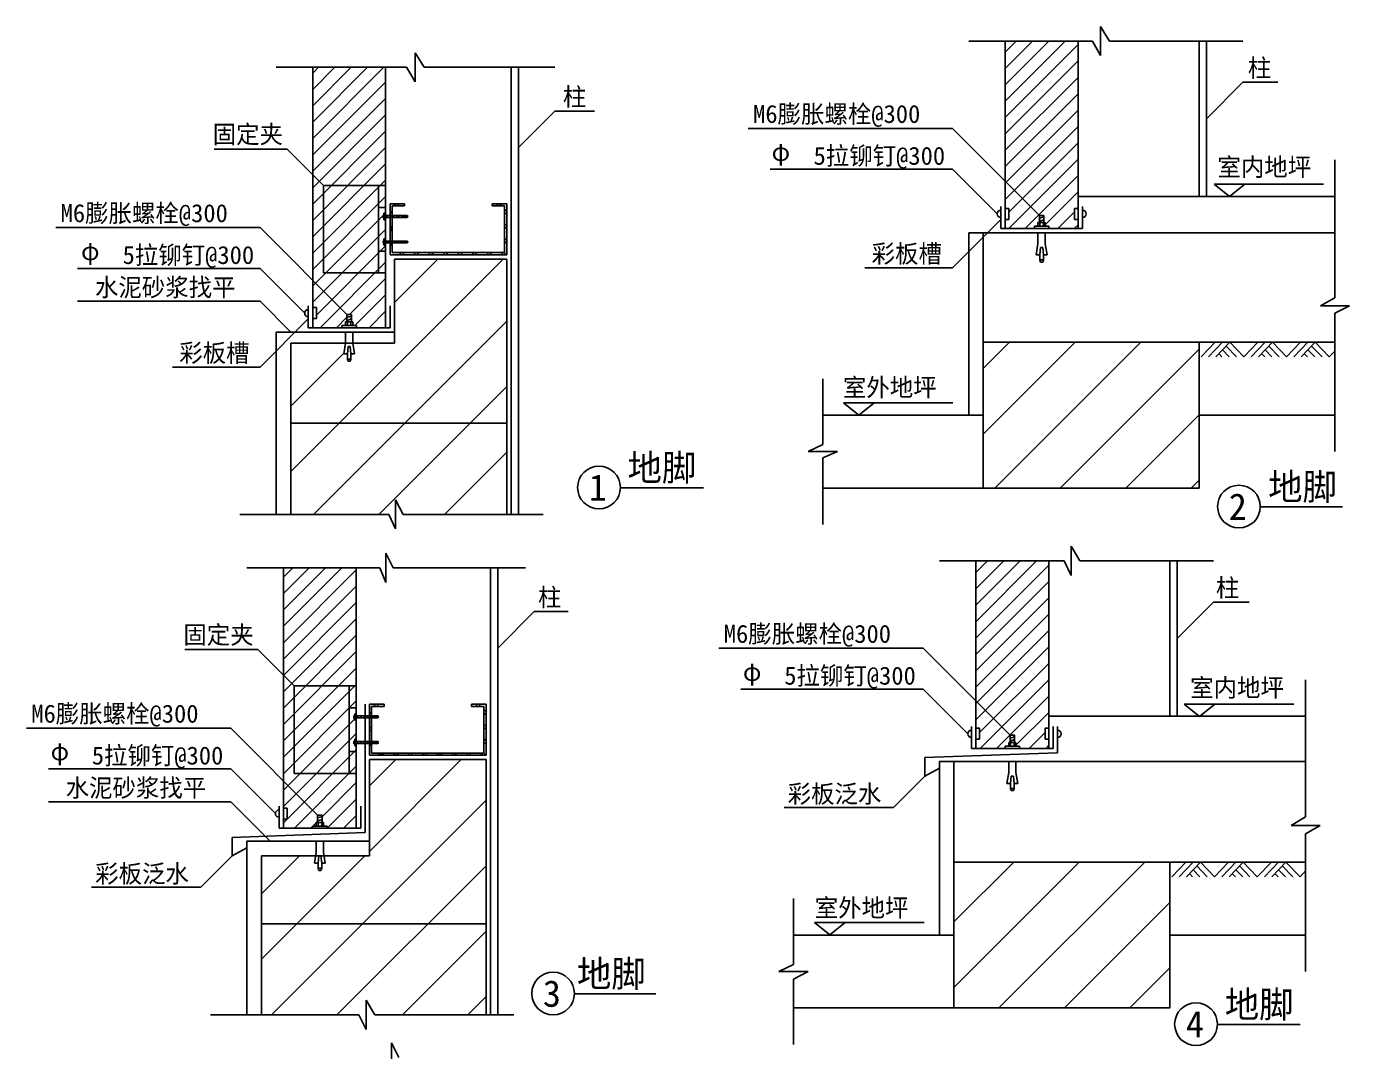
# Model space of a CAD drawing. Header units: metres. Extents: x 716 to 19882, y 23 to 29302.
# Drawn here: x 716 to 18855, y 15246 to 29302 of the extents above; entities that cross this region are included whole.
import ezdxf

# ---------------------------------------------------------------- set-up
doc = ezdxf.new("R2010")
doc.units = ezdxf.units.M
for name, color, linetype in [('1', 2, 'Continuous'), ('2', 3, 'Continuous'), ('4', 5, 'Continuous'), ('5', 6, 'Continuous')]:
    doc.layers.add(name, color=color, linetype=linetype)
pattern_1 = [(45, (0, 0), (-449.013, 449.013), [])]
pattern_2 = [(45, (0, 0), (-112.2532, 112.2532), [])]

msp = doc.modelspace()

# ---------------------------------------------------------------- hatches: boundary and pattern name
at = {"layer": '2'}
h = msp.add_hatch(dxfattribs=at)
h.set_pattern_fill('AR-SAND', scale=100)
h.paths.add_polyline_path([(18654.55, 26971.48), (15133.53, 26971.48), (15133.53, 26531.48), (15193.53, 26531.48), (15193.53, 26781.48, -1), (15193.53, 26681.48), (15193.53, 26531.48), (15193.53, 26471.48), (18654.55, 26471.48)])
h.paths.add_polyline_path([(13833.53, 26412.84), (13633.53, 26212.84), (13633.53, 23971.48), (13833.53, 23971.48)])
h.paths.add_polyline_path([(13833.53, 26412.84), (13833.53, 26471.48), (13633.53, 26471.48), (13633.53, 26212.84)])
h = msp.add_hatch(dxfattribs=at)
h.set_pattern_fill('AR-SAND', scale=100)
h.paths.add_polyline_path([(4340.34, 25052.62), (4140.34, 24852.62), (4140.34, 22611.26), (4340.34, 22611.26)])
h.paths.add_polyline_path([(4340.34, 25052.62), (4340.34, 25111.26), (4140.34, 25111.26), (4140.34, 24852.62)])
h.paths.add_polyline_path([(5090.34, 25111.26), (4398.98, 25111.26), (4340.34, 25052.62), (4340.34, 24961.26), (5090.34, 24961.26)])
h.paths.add_polyline_path([(5760.34, 25111.26), (5190.34, 25111.26), (5190.34, 24961.26), (5760.34, 24961.26)])
h = msp.add_hatch(dxfattribs=at)
h.set_pattern_fill('AR-SAND', scale=100)
h.paths.add_polyline_path([(18252.69, 19843.39), (14851.67, 19843.39), (14851.67, 19703.39), (14851.67, 19653.39, -1), (14851.67, 19553.39), (14851.67, 19343.39), (14851.67, 19223.39), (18252.69, 19223.39)])
h.paths.add_polyline_path([(13431.67, 19223.39), (13231.67, 19223.39), (13231.67, 16843.39), (13431.67, 16843.39)])
h = msp.add_hatch(dxfattribs=at)
h.set_pattern_fill('AR-SAND', scale=100)
h.paths.add_polyline_path([(4680.15, 17928.53), (4688.48, 17978.53), (4688.48, 18128.53), (3738.48, 18128.53), (3738.48, 17928.53)])
h.paths.add_polyline_path([(5418.48, 17928.53), (5418.48, 18128.53), (4788.48, 18128.53), (4788.48, 17978.53), (4796.82, 17928.53)])
h.paths.add_polyline_path([(3938.48, 17928.53), (3738.48, 17928.53), (3738.48, 15748.53), (3938.48, 15748.53)])
at = {"layer": '5'}
h = msp.add_hatch(dxfattribs=at)
h.set_pattern_fill('_U', scale=50)
h.set_pattern_definition(pattern_2)
h.paths.add_polyline_path([(15133.53, 29101.67), (14133.53, 29101.67), (14133.53, 27181.48), (14603.53, 26711.48), (14663.53, 26711.48), (14663.53, 26611.48), (14683.53, 26611.48), (14683.53, 26561.48), (14733.53, 26561.48), (14733.53, 26531.48), (15133.53, 26531.48), (15133.53, 26656.48), (15083.53, 26656.48), (15083.53, 26806.48), (15133.53, 26806.48)])
h.paths.add_polyline_path([(14603.53, 26711.48), (14133.53, 27181.48), (14133.53, 26806.48), (14183.53, 26806.48), (14183.53, 26656.48), (14133.53, 26656.48), (14133.53, 26531.48), (14533.53, 26531.48), (14533.53, 26561.48), (14583.53, 26561.48), (14583.53, 26611.48), (14603.53, 26611.48)])
h = msp.add_hatch(dxfattribs=at)
h.set_pattern_fill('_U', scale=50)
h.set_pattern_definition(pattern_2)
h.paths.add_polyline_path([(4690.34, 25296.26), (4640.34, 25296.26), (4640.34, 25171.26), (5040.34, 25171.26), (5040.34, 25201.26), (5090.34, 25201.26), (5090.34, 25251.26), (5110.34, 25251.26), (5110.34, 25351.26), (4640.34, 25821.26), (4640.34, 25446.26), (4690.34, 25446.26)])
h.paths.add_polyline_path([(5640.34, 25921.26), (4790.34, 25921.26), (4790.34, 27121.26), (4640.34, 27271.26), (4640.34, 25821.26), (5110.34, 25351.26), (5170.34, 25351.26), (5170.34, 25251.26), (5190.34, 25251.26), (5190.34, 25201.26), (5240.34, 25201.26), (5240.34, 25171.26), (5640.34, 25171.26)])
h.paths.add_polyline_path([(5540.34, 27121.26), (4790.34, 27121.26), (4790.34, 25921.26), (5540.34, 25921.26)])
h.paths.add_polyline_path([(5640.34, 26221.26), (5540.34, 26221.26), (5540.34, 25921.26), (5640.34, 25921.26)])
h.paths.add_polyline_path([(5640.34, 26651.26), (5617.84, 26651.26), (5617.84, 26678.26), (5604.34, 26678.26), (5604.34, 26714.26), (5617.84, 26714.26), (5617.84, 26741.26), (5640.34, 26741.26), (5640.34, 26821.26), (5540.34, 26821.26), (5540.34, 26221.26), (5640.34, 26221.26), (5640.34, 26301.26), (5617.84, 26301.26), (5617.84, 26328.26), (5604.34, 26328.26), (5604.34, 26364.26), (5617.84, 26364.26), (5617.84, 26391.26), (5640.34, 26391.26)])
h.paths.add_polyline_path([(5640.34, 27121.26), (5540.34, 27121.26), (5540.34, 26821.26), (5640.34, 26821.26)])
h.paths.add_polyline_path([(5640.34, 28741.44), (4640.34, 28741.44), (4640.34, 27271.26), (4790.34, 27121.26), (5640.34, 27121.26)])
h = msp.add_hatch(dxfattribs=at)
h.set_pattern_fill('_U', scale=200)
h.set_pattern_definition(pattern_1)
h.paths.add_polyline_path([(5760.34, 24961.26), (5190.34, 24961.26), (5215.34, 24811.26), (5165.34, 24811.26), (5165.34, 24741.26), (5155.34, 24711.26), (5125.34, 24711.26), (5115.34, 24741.26), (5115.34, 24811.26), (5065.34, 24811.26), (5090.34, 24961.26), (4340.34, 24961.26), (4340.34, 23861.26), (7300.34, 23861.26), (7300.34, 26111.26), (5760.34, 26111.26)])
h.paths.add_polyline_path([(5775.4, 22811.26), (5825.4, 22611.26), (7300.34, 22611.26), (7300.34, 23861.26), (4340.34, 23861.26), (4340.34, 22611.26), (5725.4, 22611.26), (5775.4, 22411.26)])
h = msp.add_hatch(dxfattribs=at)
h.set_pattern_fill('AR-CONC', scale=200)
h.paths.add_polyline_path([(5760.34, 24961.26), (5190.34, 24961.26), (5215.34, 24811.26), (5165.34, 24811.26), (5165.34, 24741.26), (5155.34, 24711.26), (5125.34, 24711.26), (5115.34, 24741.26), (5115.34, 24811.26), (5065.34, 24811.26), (5090.34, 24961.26), (4340.34, 24961.26), (4340.34, 23861.26), (7300.34, 23861.26), (7300.34, 26111.26), (5760.34, 26111.26)])
h = msp.add_hatch(dxfattribs=at)
h.set_pattern_fill('_U', scale=200)
h.set_pattern_definition(pattern_1)
h.paths.add_polyline_path([(13833.53, 24971.48), (13833.53, 22971.48), (16793.53, 22971.48), (16793.53, 24971.48)])
h = msp.add_hatch(dxfattribs=at)
h.set_pattern_fill('_U', scale=50)
h.set_pattern_definition(pattern_2)
h.paths.add_polyline_path([(14731.67, 21973.57), (13731.67, 21973.57), (13731.67, 20053.39), (14201.67, 19583.39), (14261.67, 19583.39), (14261.67, 19483.39), (14281.67, 19483.39), (14281.67, 19433.39), (14331.67, 19433.39), (14331.67, 19403.39), (14731.67, 19403.39), (14731.67, 19528.39), (14681.67, 19528.39), (14681.67, 19678.39), (14731.67, 19678.39)])
h.paths.add_polyline_path([(13731.67, 20053.39), (13731.67, 19678.39), (13781.67, 19678.39), (13781.67, 19528.39), (13731.67, 19528.39), (13731.67, 19403.39), (14131.67, 19403.39), (14131.67, 19433.39), (14181.67, 19433.39), (14181.67, 19483.39), (14201.67, 19483.39), (14201.67, 19583.39)])
h = msp.add_hatch(dxfattribs=at)
h.set_pattern_fill('_U', scale=50)
h.set_pattern_definition(pattern_2)
h.paths.add_polyline_path([(4238.48, 18958.53), (4238.48, 18583.53), (4288.48, 18583.53), (4288.48, 18433.53), (4238.48, 18433.53), (4238.48, 18308.53), (4638.48, 18308.53), (4638.48, 18338.53), (4688.48, 18338.53), (4688.48, 18388.53), (4708.48, 18388.53), (4708.48, 18488.53)])
h.paths.add_polyline_path([(5238.48, 19058.53), (4388.48, 19058.53), (4388.48, 20258.53), (4238.48, 20408.53), (4238.48, 18958.53), (4708.48, 18488.53), (4768.48, 18488.53), (4768.48, 18388.53), (4788.48, 18388.53), (4788.48, 18338.53), (4838.48, 18338.53), (4838.48, 18308.53), (5238.48, 18308.53)])
h.paths.add_polyline_path([(5138.48, 20258.53), (4388.48, 20258.53), (4388.48, 19058.53), (5138.48, 19058.53)])
h.paths.add_polyline_path([(5238.48, 19358.53), (5138.48, 19358.53), (5138.48, 19058.53), (5238.48, 19058.53)])
h.paths.add_polyline_path([(5238.48, 19788.53), (5215.98, 19788.53), (5215.98, 19815.53), (5202.48, 19815.53), (5202.48, 19851.53), (5215.98, 19851.53), (5215.98, 19878.53), (5238.48, 19878.53), (5238.48, 19958.53), (5138.48, 19958.53), (5138.48, 19358.53), (5238.48, 19358.53), (5238.48, 19438.53), (5215.98, 19438.53), (5215.98, 19465.53), (5202.48, 19465.53), (5202.48, 19501.53), (5215.98, 19501.53), (5215.98, 19528.53), (5238.48, 19528.53)])
h.paths.add_polyline_path([(5238.48, 20258.53), (5138.48, 20258.53), (5138.48, 19958.53), (5238.48, 19958.53)])
h.paths.add_polyline_path([(5238.48, 21878.72), (4238.48, 21878.72), (4238.48, 20408.53), (4388.48, 20258.53), (5238.48, 20258.53)])
h = msp.add_hatch(dxfattribs=at)
h.set_pattern_fill('_U', scale=200)
h.set_pattern_definition(pattern_1)
h.paths.add_polyline_path([(5418.48, 17928.53), (4796.82, 17928.53), (4813.48, 17828.53), (4763.48, 17828.53), (4763.48, 17758.53), (4753.48, 17728.53), (4723.48, 17728.53), (4713.48, 17758.53), (4713.48, 17828.53), (4663.48, 17828.53), (4680.15, 17928.53), (3938.48, 17928.53), (3938.48, 16998.53), (7018.48, 16998.53), (7018.48, 19248.53), (5418.48, 19248.53)])
h.paths.add_polyline_path([(3938.48, 16998.53), (3938.48, 15748.53), (5323.54, 15748.53), (5373.54, 15548.53), (5373.54, 15948.53), (5423.54, 15748.53), (7018.48, 15748.53), (7018.48, 16998.53)])
h = msp.add_hatch(dxfattribs=at)
h.set_pattern_fill('AR-CONC', scale=150)
h.paths.add_polyline_path([(5418.48, 17928.53), (4796.82, 17928.53), (4813.48, 17828.53), (4763.48, 17828.53), (4763.48, 17758.53), (4753.48, 17728.53), (4723.48, 17728.53), (4713.48, 17758.53), (4713.48, 17828.53), (4663.48, 17828.53), (4680.15, 17928.53), (3938.48, 17928.53), (3938.48, 16998.53), (7018.48, 16998.53), (7018.48, 19248.53), (5418.48, 19248.53)])
h = msp.add_hatch(dxfattribs=at)
h.set_pattern_fill('AR-CONC', scale=150)
h.paths.add_polyline_path([(18252.69, 17843.39), (18252.69, 18294.92), (18452.69, 18344.92), (18052.69, 18344.92), (18252.69, 18394.92), (18252.69, 19223.39), (14281.67, 19223.39), (14281.67, 19073.39), (14306.67, 18923.39), (14256.67, 18923.39), (14256.67, 18853.39), (14246.67, 18823.39), (14216.67, 18823.39), (14206.67, 18853.39), (14206.67, 18923.39), (14156.67, 18923.39), (14181.67, 19073.39), (14181.67, 19223.39), (13431.67, 19223.39), (13431.67, 17843.39)])
h = msp.add_hatch(dxfattribs=at)
h.set_pattern_fill('_U', scale=200)
h.set_pattern_definition(pattern_1)
h.paths.add_polyline_path([(13431.67, 17843.39), (13431.67, 15843.39), (16391.67, 15843.39), (16391.67, 17843.39)])

# ---------------------------------------------------------------- linework, layer by layer
for p, q in [((4790.34, 27121.26), (4790.34, 25921.26)), ((4790.34, 27121.26), (5640.34, 27121.26)), ((5540.34, 27121.26), (5540.34, 25921.26)), ((5540.34, 26821.26), (5640.34, 26821.26)), ((5540.34, 26221.26), (5640.34, 26221.26)), ((4790.34, 25921.26), (5640.34, 25921.26)), ((8858.45, 22976.99), (10000.11, 22976.99)), ((17640.69, 22714.53), (18755.89, 22714.53)), ((4388.48, 20258.53), (5238.48, 20258.53)), ((4388.48, 20258.53), (4388.48, 19058.53)), ((5138.48, 20258.53), (5138.48, 19058.53)), ((5138.48, 19958.53), (5238.48, 19958.53)), ((5138.48, 19358.53), (5238.48, 19358.53)), ((4388.48, 19058.53), (5238.48, 19058.53)), ((8233.2, 16037.63), (9344.77, 16037.63)), ((17045.76, 15616.82), (18176.12, 15616.82))]:
    msp.add_line(p, q)
at = {"layer": '1'}
for p, q in [((14133.53, 29101.67), (14133.53, 26531.48)), ((15133.53, 29101.67), (15133.53, 26531.48)), ((4640.34, 28741.44), (4640.34, 25171.26)), ((5640.34, 28741.44), (5640.34, 25171.26)), ((14073.53, 26831.48), (14073.53, 26531.48)), ((15193.53, 26831.48), (15193.53, 26531.48)), ((14073.53, 26531.48), (15193.53, 26531.48)), ((4580.34, 25471.26), (4580.34, 25171.26)), ((5700.34, 25471.26), (5700.34, 25171.26)), ((4580.34, 25171.26), (5700.34, 25171.26)), ((13731.67, 21973.57), (13731.67, 19403.39)), ((14731.67, 21973.57), (14731.67, 19403.39)), ((4238.48, 21878.72), (4238.48, 18308.53)), ((5238.48, 21878.72), (5238.48, 18308.53)), ((5358.48, 20008.53), (5358.48, 18248.53)), ((13671.67, 19703.39), (13671.67, 19403.39)), ((14791.67, 19703.39), (14791.67, 19403.39)), ((14851.67, 19703.39), (14851.67, 19343.39)), ((13031.67, 19275.98), (14851.67, 19343.39)), ((13031.67, 19275.98), (13031.67, 19023.39)), ((13671.67, 19403.39), (14791.67, 19403.39)), ((13031.67, 19023.39), (13231.67, 19133.39)), ((4178.48, 18608.53), (4178.48, 18308.53)), ((5298.48, 18608.53), (5298.48, 18308.53)), ((3538.48, 18181.13), (5358.48, 18248.53)), ((3538.48, 18181.13), (3538.48, 17928.53)), ((4178.48, 18308.53), (5298.48, 18308.53)), ((3538.48, 17928.53), (3738.48, 18038.53))]:
    msp.add_line(p, q, dxfattribs=at)
at = {"layer": '2'}
for p, q in [((15438.27, 29301.67), (15438.27, 28901.67)), ((15438.27, 29301.67), (15563.3, 29101.67)), ((15329.24, 29101.67), (13633.53, 29101.67)), ((15329.24, 29101.67), (15438.27, 28901.67)), ((17393.53, 29101.67), (15563.3, 29101.67)), ((16793.53, 29101.67), (16793.53, 26971.48)), ((16893.53, 29101.67), (16893.53, 26971.48)), ((6044.85, 28941.44), (6169.67, 28741.44)), ((6044.85, 28941.44), (6044.85, 28541.44)), ((5924.79, 28741.44), (4140.34, 28741.44)), ((5924.79, 28741.44), (6044.85, 28541.44)), ((7960.34, 28741.44), (6169.67, 28741.44)), ((7360.34, 28741.44), (7360.34, 22611.26)), ((7460.34, 28741.44), (7460.34, 22611.26)), ((17393.53, 28536.57), (16893.53, 28036.57)), ((17869.52, 28536.57), (17393.53, 28536.57)), ((7960.34, 28140.92), (7460.34, 27640.92)), ((8503.2, 28140.92), (7960.34, 28140.92)), ((13411.42, 27903.6), (10611.42, 27903.6)), ((13411.42, 27903.6), (14603.53, 26711.48)), ((4290.34, 27621.26), (3290.34, 27621.26)), ((4790.34, 27121.26), (4290.34, 27621.26)), ((18654.55, 25581.63), (18654.55, 27471.48)), ((10911.42, 27343.6), (13411.42, 27343.6)), ((13411.42, 27343.6), (14023.53, 26731.48)), ((16997.26, 27141.37), (17207.14, 26971.47)), ((16997.26, 27141.37), (18497.26, 27141.37)), ((17207.14, 26971.47), (17417.02, 27141.37)), ((15133.53, 26971.48), (18654.55, 26971.48)), ((14133.53, 26806.48), (14183.53, 26806.48)), ((14183.53, 26806.48), (14183.53, 26656.48)), ((14603.53, 26611.48), (14603.53, 26711.48)), ((14663.53, 26711.48), (14603.53, 26711.48)), ((14603.53, 26671.48), (14663.53, 26691.48)), ((14663.53, 26611.48), (14663.53, 26711.48)), ((15083.53, 26806.48), (15083.53, 26656.48)), ((15133.53, 26806.48), (15083.53, 26806.48)), ((3918.23, 26543.37), (1118.23, 26543.37)), ((3918.23, 26543.37), (5110.34, 25351.26)), ((13411.42, 25990.72), (14073.53, 26652.84)), ((14133.53, 26656.48), (14183.53, 26656.48)), ((14533.53, 26531.48), (14533.53, 26561.48)), ((14733.53, 26561.48), (14533.53, 26561.48)), ((14733.53, 26531.48), (14533.53, 26531.48)), ((14683.53, 26611.48), (14583.53, 26611.48)), ((14583.53, 26561.48), (14583.53, 26611.48)), ((14603.53, 26631.48), (14663.53, 26651.48)), ((14608.53, 26561.48), (14608.53, 26611.48)), ((14658.53, 26561.48), (14658.53, 26611.48)), ((14683.53, 26561.48), (14683.53, 26611.48)), ((14733.53, 26531.48), (14733.53, 26561.48)), ((15133.53, 26656.48), (15083.53, 26656.48)), ((13633.53, 26471.48), (13633.53, 23971.48)), ((13833.53, 26471.48), (13633.53, 26471.48)), ((13833.53, 26471.48), (13833.53, 22971.48)), ((13833.53, 26471.48), (18654.55, 26471.48)), ((14583.53, 26321.48), (14558.53, 26171.48)), ((14683.53, 26471.48), (14583.53, 26471.48)), ((14583.53, 26471.48), (14583.53, 26321.48)), ((14683.53, 26471.48), (14583.53, 26471.48)), ((14683.53, 26471.48), (14683.53, 26321.48)), ((14683.53, 26321.48), (14708.53, 26171.48)), ((14608.53, 26171.48), (14558.53, 26171.48)), ((14618.53, 26271.48), (14608.53, 26171.48)), ((14608.53, 26171.48), (14608.53, 26101.48)), ((14648.53, 26271.48), (14618.53, 26271.48)), ((14648.53, 26271.48), (14658.53, 26171.48)), ((14708.53, 26171.48), (14658.53, 26171.48)), ((14658.53, 26171.48), (14658.53, 26101.48)), ((1418.23, 25983.37), (3918.23, 25983.37)), ((3918.23, 25983.37), (4530.34, 25371.26)), ((5760.34, 26111.26), (5760.34, 24961.26)), ((5760.34, 26111.26), (7300.34, 26111.26)), ((7300.34, 26111.26), (7300.34, 22611.26)), ((13411.42, 25990.72), (12211.42, 25990.72)), ((14658.53, 26101.48), (14608.53, 26101.48)), ((14608.53, 26101.48), (14618.53, 26071.48)), ((14648.53, 26071.48), (14618.53, 26071.48)), ((14658.53, 26101.48), (14648.53, 26071.48)), ((18654.55, 25581.63), (18454.55, 25473.01)), ((1418.23, 25533.37), (3918.23, 25533.37)), ((3918.23, 25533.37), (4340.34, 25111.26)), ((4640.34, 25446.26), (4690.34, 25446.26)), ((4690.34, 25446.26), (4690.34, 25296.26)), ((18854.55, 25473.01), (18454.55, 25473.01)), ((18854.55, 25473.01), (18654.55, 25369.38)), ((3918.23, 24630.5), (4580.34, 25292.62)), ((4640.34, 25296.26), (4690.34, 25296.26)), ((5090.34, 25201.26), (5090.34, 25251.26)), ((5190.34, 25251.26), (5090.34, 25251.26)), ((5170.34, 25351.26), (5110.34, 25351.26)), ((5110.34, 25251.26), (5110.34, 25351.26)), ((5110.34, 25311.26), (5170.34, 25331.26)), ((5110.34, 25271.26), (5170.34, 25291.26)), ((5115.34, 25201.26), (5115.34, 25251.26)), ((5165.34, 25201.26), (5165.34, 25251.26)), ((5170.34, 25251.26), (5170.34, 25351.26)), ((5190.34, 25201.26), (5190.34, 25251.26)), ((18654.55, 23471.48), (18654.55, 25369.38)), ((4140.34, 25111.26), (4140.34, 22611.26)), ((4140.34, 25111.26), (5760.34, 25111.26)), ((5240.34, 25201.26), (5040.34, 25201.26)), ((5040.34, 25171.26), (5040.34, 25201.26)), ((5240.34, 25171.26), (5040.34, 25171.26)), ((5190.34, 25111.26), (5090.34, 25111.26)), ((5090.34, 25111.26), (5090.34, 24961.26)), ((5190.34, 25111.26), (5090.34, 25111.26)), ((5190.34, 25111.26), (5190.34, 24961.26)), ((5240.34, 25171.26), (5240.34, 25201.26)), ((4340.34, 24961.26), (4340.34, 22611.26)), ((4340.34, 24961.26), (5760.34, 24961.26)), ((5090.34, 24961.26), (5065.34, 24811.26)), ((5125.34, 24911.26), (5115.34, 24811.26)), ((5155.34, 24911.26), (5125.34, 24911.26)), ((5155.34, 24911.26), (5165.34, 24811.26)), ((5190.34, 24961.26), (5215.34, 24811.26)), ((13833.53, 24971.48), (18654.55, 24971.48)), ((16793.53, 24971.48), (16793.53, 22971.48)), ((5115.34, 24811.26), (5065.34, 24811.26)), ((5115.34, 24811.26), (5115.34, 24741.26)), ((5115.34, 24741.26), (5125.34, 24711.26)), ((5165.34, 24741.26), (5115.34, 24741.26)), ((5155.34, 24711.26), (5125.34, 24711.26)), ((5165.34, 24741.26), (5155.34, 24711.26)), ((5215.34, 24811.26), (5165.34, 24811.26)), ((5165.34, 24811.26), (5165.34, 24741.26)), ((3918.23, 24630.5), (2718.23, 24630.5)), ((11633.53, 23567.91), (11633.53, 24471.48)), ((11917.3, 24142.59), (12127.18, 23972.69)), ((11917.3, 24142.59), (13417.3, 24142.59)), ((12127.18, 23972.69), (12337.05, 24142.59)), ((13833.53, 23971.48), (11633.53, 23971.48)), ((16793.53, 23971.48), (18654.55, 23971.48)), ((4340.34, 23861.26), (7300.34, 23861.26)), ((11633.53, 23567.91), (11433.53, 23472.68)), ((11833.53, 23472.68), (11433.53, 23472.68)), ((11833.53, 23472.68), (11633.53, 23388.99)), ((11633.53, 22471.48), (11633.53, 23388.99)), ((13833.53, 22971.48), (11633.53, 22971.48)), ((13833.53, 22971.48), (16793.53, 22971.48)), ((5775.4, 22811.26), (5882.26, 22611.26)), ((5775.4, 22811.26), (5775.4, 22411.26)), ((5685.3, 22611.26), (3640.34, 22611.26)), ((5685.3, 22611.26), (5775.4, 22411.26)), ((7800.34, 22611.26), (5882.26, 22611.26)), ((15036.41, 22173.57), (15036.41, 21773.57)), ((15036.41, 22173.57), (15156.16, 21973.57)), ((5642.99, 22078.72), (5741.88, 21878.72)), ((5642.99, 22078.72), (5642.99, 21678.72)), ((14940.38, 21973.57), (13231.67, 21973.57)), ((14940.38, 21973.57), (15036.41, 21773.57)), ((16991.67, 21973.57), (15156.16, 21973.57)), ((16391.67, 21973.57), (16391.67, 19843.39)), ((16491.67, 21973.57), (16491.67, 19843.39)), ((5559.54, 21878.72), (3738.48, 21878.72)), ((5559.54, 21878.72), (5642.99, 21678.72)), ((7558.48, 21878.72), (5741.88, 21878.72)), ((7078.48, 21878.72), (7078.48, 15748.53)), ((7178.48, 21878.72), (7178.48, 15748.53)), ((16991.67, 21408.48), (16491.67, 20908.48)), ((17479.24, 21408.48), (16991.67, 21408.48)), ((7678.48, 21278.19), (7178.48, 20778.19)), ((8144.93, 21278.19), (7678.48, 21278.19)), ((3888.48, 20758.53), (2888.48, 20758.53)), ((4388.48, 20258.53), (3888.48, 20758.53)), ((13009.56, 20775.51), (10209.56, 20775.51)), ((13009.56, 20775.51), (14201.67, 19583.39)), ((18252.69, 18465.72), (18252.69, 20343.39)), ((10509.56, 20215.51), (13009.56, 20215.51)), ((13009.56, 20215.51), (13621.67, 19603.39)), ((16588.93, 20011.48), (16798.81, 19841.58)), ((16588.93, 20011.48), (18088.93, 20011.48)), ((16798.81, 19841.58), (17008.69, 20011.48)), ((14731.67, 19843.39), (18252.69, 19843.39)), ((3516.37, 19680.65), (716.37, 19680.65)), ((3516.37, 19680.65), (4708.48, 18488.53)), ((13731.67, 19678.39), (13781.67, 19678.39)), ((13781.67, 19678.39), (13781.67, 19528.39)), ((14731.67, 19678.39), (14681.67, 19678.39)), ((14681.67, 19678.39), (14681.67, 19528.39)), ((13731.67, 19528.39), (13781.67, 19528.39)), ((14331.67, 19433.39), (14131.67, 19433.39)), ((14131.67, 19403.39), (14131.67, 19433.39)), ((14181.67, 19433.39), (14181.67, 19483.39)), ((14281.67, 19483.39), (14181.67, 19483.39)), ((14261.67, 19583.39), (14201.67, 19583.39)), ((14201.67, 19483.39), (14201.67, 19583.39)), ((14201.67, 19543.39), (14261.67, 19563.39)), ((14201.67, 19503.39), (14261.67, 19523.39)), ((14206.67, 19433.39), (14206.67, 19483.39)), ((14256.67, 19433.39), (14256.67, 19483.39)), ((14261.67, 19483.39), (14261.67, 19583.39)), ((14281.67, 19433.39), (14281.67, 19483.39)), ((14331.67, 19403.39), (14331.67, 19433.39)), ((14731.67, 19528.39), (14681.67, 19528.39)), ((5418.48, 19248.53), (5418.48, 17928.53)), ((5418.48, 19248.53), (7018.48, 19248.53)), ((7018.48, 19248.53), (7018.48, 15748.53)), ((14331.67, 19403.39), (14131.67, 19403.39)), ((1016.37, 19120.65), (3516.37, 19120.65)), ((3516.37, 19120.65), (4128.48, 18508.53)), ((13231.67, 19223.39), (13231.67, 16843.39)), ((13431.67, 19223.39), (13231.67, 19223.39)), ((13431.67, 19223.39), (18252.69, 19223.39)), ((13431.67, 19223.39), (13431.67, 15843.39)), ((14181.67, 19073.39), (14156.67, 18923.39)), ((14281.67, 19223.39), (14181.67, 19223.39)), ((14181.67, 19223.39), (14181.67, 19073.39)), ((14281.67, 19223.39), (14181.67, 19223.39)), ((14281.67, 19223.39), (14281.67, 19073.39)), ((14281.67, 19073.39), (14306.67, 18923.39)), ((12602.27, 18593.99), (13031.67, 19023.39)), ((14206.67, 18923.39), (14156.67, 18923.39)), ((14216.67, 19023.39), (14206.67, 18923.39)), ((14206.67, 18923.39), (14206.67, 18853.39)), ((14246.67, 19023.39), (14216.67, 19023.39)), ((14246.67, 19023.39), (14256.67, 18923.39)), ((14256.67, 18923.39), (14256.67, 18853.39)), ((14306.67, 18923.39), (14256.67, 18923.39)), ((14206.67, 18853.39), (14216.67, 18823.39)), ((14256.67, 18853.39), (14206.67, 18853.39)), ((14246.67, 18823.39), (14216.67, 18823.39)), ((14256.67, 18853.39), (14246.67, 18823.39)), ((1016.37, 18670.65), (3516.37, 18670.65)), ((3516.37, 18670.65), (4058.48, 18128.53)), ((4238.48, 18583.53), (4288.48, 18583.53)), ((4288.48, 18583.53), (4288.48, 18433.53)), ((11102.27, 18593.99), (12602.27, 18593.99)), ((4238.48, 18433.53), (4288.48, 18433.53)), ((4638.48, 18308.53), (4638.48, 18338.53)), ((4838.48, 18338.53), (4638.48, 18338.53)), ((4788.48, 18388.53), (4688.48, 18388.53)), ((4688.48, 18338.53), (4688.48, 18388.53)), ((4708.48, 18388.53), (4708.48, 18488.53)), ((4768.48, 18488.53), (4708.48, 18488.53)), ((4708.48, 18448.53), (4768.48, 18468.53)), ((4708.48, 18408.53), (4768.48, 18428.53)), ((4713.48, 18338.53), (4713.48, 18388.53)), ((4763.48, 18338.53), (4763.48, 18388.53)), ((4768.48, 18388.53), (4768.48, 18488.53)), ((4788.48, 18338.53), (4788.48, 18388.53)), ((4838.48, 18308.53), (4838.48, 18338.53)), ((18252.69, 18465.72), (18052.69, 18344.92)), ((18452.69, 18344.92), (18052.69, 18344.92)), ((18452.69, 18344.92), (18252.69, 18229.98)), ((4838.48, 18308.53), (4638.48, 18308.53)), ((18252.69, 16343.39), (18252.69, 18229.98)), ((3738.48, 18128.53), (5418.48, 18128.53)), ((3738.48, 18128.53), (3738.48, 15748.53)), ((4688.48, 17978.53), (4663.48, 17828.53)), ((4788.48, 18128.53), (4688.48, 18128.53)), ((4688.48, 18128.53), (4688.48, 17978.53)), ((4788.48, 18128.53), (4688.48, 18128.53)), ((4788.48, 18128.53), (4788.48, 17978.53)), ((4788.48, 17978.53), (4813.48, 17828.53)), ((3109.08, 17499.13), (3538.48, 17928.53)), ((3938.48, 17928.53), (5418.48, 17928.53)), ((3938.48, 17928.53), (3938.48, 15748.53)), ((4713.48, 17828.53), (4663.48, 17828.53)), ((4723.48, 17928.53), (4713.48, 17828.53)), ((4713.48, 17828.53), (4713.48, 17758.53)), ((4753.48, 17928.53), (4723.48, 17928.53)), ((4753.48, 17928.53), (4763.48, 17828.53)), ((4763.48, 17828.53), (4763.48, 17758.53)), ((4813.48, 17828.53), (4763.48, 17828.53)), ((13431.67, 17843.39), (18252.69, 17843.39)), ((16391.67, 17843.39), (16391.67, 15843.39)), ((4763.48, 17758.53), (4713.48, 17758.53)), ((4713.48, 17758.53), (4723.48, 17728.53)), ((4753.48, 17728.53), (4723.48, 17728.53)), ((4763.48, 17758.53), (4753.48, 17728.53)), ((1609.08, 17499.13), (3109.08, 17499.13)), ((11231.67, 16438.45), (11231.67, 17343.39)), ((3938.48, 16998.53), (7018.48, 16998.53)), ((11521.67, 17014.15), (11731.55, 16844.25)), ((11521.67, 17014.15), (13021.67, 17014.15)), ((11731.55, 16844.25), (11941.43, 17014.15)), ((13431.67, 16843.39), (11231.67, 16843.39)), ((16391.67, 16843.39), (18252.69, 16843.39)), ((11231.67, 16438.45), (11031.67, 16344.59)), ((11431.67, 16344.59), (11031.67, 16344.59)), ((11431.67, 16344.59), (11231.67, 16236.48)), ((11231.67, 15343.39), (11231.67, 16236.48)), ((5373.54, 15948.53), (5373.54, 15548.53)), ((5373.54, 15948.53), (5493.22, 15748.53)), ((13431.67, 15843.39), (11231.67, 15843.39)), ((13431.67, 15843.39), (16391.67, 15843.39)), ((5272.49, 15748.53), (3238.48, 15748.53)), ((5272.49, 15748.53), (5373.54, 15548.53)), ((7398.48, 15748.53), (5493.22, 15748.53)), ((5719.66, 15364.74), (5822.57, 15164.74)), ((5719.66, 15364.74), (5719.66, 14964.74))]:
    msp.add_line(p, q, dxfattribs=at)
for centre, start, end in [((14073.53, 26731.48), 90, 270), ((15193.53, 26731.48), 270, 90), ((4580.34, 25371.26), 90, 270), ((13671.67, 19603.39), 90, 270), ((14851.67, 19603.39), 270, 90), ((4178.48, 18508.53), 90, 270)]:
    msp.add_arc(centre, 50, start, end, dxfattribs=at)
at = {"layer": '4'}
for centre in [(8565.33, 22980.58), (17338.72, 22718.12), (7935.62, 16041.22), (16749.9, 15620.41)]:
    msp.add_circle(centre, 292.82, dxfattribs=at)
at = {"layer": '5'}
for p, q in [((5700.34, 26871.26), (5900.34, 26871.26)), ((5700.34, 26171.26), (5700.34, 26871.26)), ((5784.4, 26841.26), (5754.4, 26871.26)), ((5826.83, 26841.26), (5796.83, 26871.26)), ((5900.34, 26841.26), (5900.34, 26871.26)), ((7100.34, 26871.26), (7300.34, 26871.26)), ((7100.34, 26841.26), (7100.34, 26871.26)), ((7184.4, 26841.26), (7154.4, 26871.26)), ((7226.83, 26841.26), (7196.83, 26871.26)), ((7300.34, 26171.26), (7300.34, 26871.26)), ((5604.34, 26678.26), (5604.34, 26714.26)), ((5604.34, 26714.26), (5617.84, 26714.26)), ((5604.34, 26678.26), (5617.84, 26678.26)), ((5617.84, 26651.26), (5617.84, 26741.26)), ((5617.84, 26741.26), (5640.34, 26741.26)), ((5640.34, 26651.26), (5640.34, 26741.26)), ((5640.34, 26709.76), (5932.84, 26709.76)), ((5640.34, 26682.76), (5932.84, 26682.76)), ((5662.84, 26682.76), (5653.84, 26709.76)), ((5707.84, 26682.76), (5698.84, 26709.76)), ((5730.34, 26737.75), (5700.34, 26767.75)), ((5730.34, 26695.32), (5700.34, 26725.32)), ((5730.34, 26841.26), (5900.34, 26841.26)), ((5730.34, 26201.26), (5730.34, 26841.26)), ((5752.84, 26682.76), (5743.84, 26709.76)), ((5797.84, 26682.76), (5788.84, 26709.76)), ((5820.01, 26709.76), (5940.34, 26689.51)), ((5820.01, 26682.76), (5820.01, 26709.76)), ((5947.84, 26696.26), (5932.84, 26709.76)), ((5932.84, 26682.76), (5947.84, 26696.26)), ((7100.34, 26841.26), (7270.34, 26841.26)), ((7270.34, 26201.26), (7270.34, 26841.26)), ((7300.34, 26767.75), (7270.34, 26797.75)), ((7300.34, 26725.32), (7270.34, 26755.32)), ((5617.84, 26651.26), (5640.34, 26651.26)), ((5730.34, 26537.75), (5700.34, 26567.75)), ((5730.34, 26495.32), (5700.34, 26525.32)), ((7300.34, 26567.75), (7270.34, 26597.75)), ((7300.34, 26525.32), (7270.34, 26555.32)), ((5604.34, 26364.26), (5617.84, 26364.26)), ((5604.34, 26328.26), (5604.34, 26364.26)), ((5604.34, 26328.26), (5617.84, 26328.26)), ((5617.84, 26391.26), (5640.34, 26391.26)), ((5617.84, 26301.26), (5617.84, 26391.26)), ((5617.84, 26301.26), (5640.34, 26301.26)), ((5640.34, 26301.26), (5640.34, 26391.26)), ((5640.34, 26359.76), (5932.84, 26359.76)), ((5640.34, 26332.76), (5932.84, 26332.76)), ((5662.84, 26332.76), (5653.84, 26359.76)), ((5707.84, 26332.76), (5698.84, 26359.76)), ((5730.34, 26337.75), (5700.34, 26367.75)), ((5730.34, 26295.32), (5700.34, 26325.32)), ((5752.84, 26332.76), (5743.84, 26359.76)), ((5797.84, 26332.76), (5788.84, 26359.76)), ((5820.01, 26332.76), (5820.01, 26359.76)), ((5820.01, 26359.76), (5940.34, 26339.51)), ((5947.84, 26346.26), (5932.84, 26359.76)), ((5932.84, 26332.76), (5947.84, 26346.26)), ((7300.34, 26367.75), (7270.34, 26397.75)), ((7300.34, 26325.32), (7270.34, 26355.32)), ((5700.34, 26171.26), (7300.34, 26171.26)), ((5730.34, 26201.26), (7270.34, 26201.26)), ((5854.4, 26171.26), (5824.4, 26201.26)), ((5896.83, 26171.26), (5866.83, 26201.26)), ((6054.4, 26171.26), (6024.4, 26201.26)), ((6096.83, 26171.26), (6066.83, 26201.26)), ((6254.4, 26171.26), (6224.4, 26201.26)), ((6296.83, 26171.26), (6266.83, 26201.26)), ((6454.4, 26171.26), (6424.4, 26201.26)), ((6496.83, 26171.26), (6466.83, 26201.26)), ((6654.4, 26171.26), (6624.4, 26201.26)), ((6696.83, 26171.26), (6666.83, 26201.26)), ((6854.4, 26171.26), (6824.4, 26201.26)), ((6896.83, 26171.26), (6866.83, 26201.26)), ((7054.4, 26171.26), (7024.4, 26201.26)), ((7096.83, 26171.26), (7066.83, 26201.26)), ((7254.4, 26171.26), (7224.4, 26201.26)), ((7296.83, 26171.26), (7266.83, 26201.26)), ((16819.53, 24771.48), (17012.53, 24971.48)), ((16919.53, 24771.48), (17112.53, 24971.48)), ((17019.53, 24771.48), (17212.53, 24971.48)), ((17205.52, 24771.48), (17112.53, 24867.85)), ((17305.52, 24771.48), (17162.53, 24919.67)), ((17405.52, 24771.48), (17212.53, 24971.48)), ((17405.53, 24771.48), (17598.53, 24971.48)), ((17505.53, 24771.48), (17698.53, 24971.48)), ((17605.53, 24771.48), (17798.53, 24971.48)), ((17791.52, 24771.48), (17698.53, 24867.85)), ((17891.52, 24771.48), (17748.53, 24919.67)), ((17991.52, 24771.48), (17798.53, 24971.48)), ((17991.53, 24771.48), (18184.53, 24971.48)), ((18091.53, 24771.48), (18284.53, 24971.48)), ((18191.53, 24771.48), (18384.53, 24971.48)), ((18377.52, 24771.48), (18284.53, 24867.85)), ((18477.52, 24771.48), (18334.53, 24919.67)), ((18577.52, 24771.48), (18384.53, 24971.48)), ((18577.53, 24771.48), (18654.55, 24851.29)), ((17105.52, 24771.48), (17062.53, 24816.04)), ((17691.52, 24771.48), (17648.53, 24816.04)), ((18277.52, 24771.48), (18234.53, 24816.04)), ((5418.48, 20008.53), (5618.48, 20008.53)), ((5418.48, 19308.53), (5418.48, 20008.53)), ((5448.48, 19978.53), (5618.48, 19978.53)), ((5448.48, 19338.53), (5448.48, 19978.53)), ((5502.54, 19978.53), (5472.54, 20008.53)), ((5544.97, 19978.53), (5514.97, 20008.53)), ((5618.48, 19978.53), (5618.48, 20008.53)), ((6818.48, 19978.53), (6818.48, 20008.53)), ((6818.48, 20008.53), (7018.48, 20008.53)), ((6818.48, 19978.53), (6988.48, 19978.53)), ((6902.54, 19978.53), (6872.54, 20008.53)), ((6944.97, 19978.53), (6914.97, 20008.53)), ((6988.48, 19338.53), (6988.48, 19978.53)), ((7018.48, 19308.53), (7018.48, 20008.53)), ((5202.48, 19851.53), (5215.98, 19851.53)), ((5202.48, 19815.53), (5202.48, 19851.53)), ((5202.48, 19815.53), (5215.98, 19815.53)), ((5215.98, 19878.53), (5238.48, 19878.53)), ((5215.98, 19788.53), (5215.98, 19878.53)), ((5215.98, 19788.53), (5238.48, 19788.53)), ((5238.48, 19788.53), (5238.48, 19878.53)), ((5238.48, 19847.03), (5530.98, 19847.03)), ((5238.48, 19820.03), (5530.98, 19820.03)), ((5260.98, 19820.03), (5251.98, 19847.03)), ((5305.98, 19820.03), (5296.98, 19847.03)), ((5350.98, 19820.03), (5341.98, 19847.03)), ((5395.98, 19820.03), (5386.98, 19847.03)), ((5418.15, 19820.03), (5418.15, 19847.03)), ((5418.15, 19847.03), (5538.48, 19826.78)), ((5448.48, 19875.02), (5418.48, 19905.02)), ((5448.48, 19832.6), (5418.48, 19862.6)), ((5545.98, 19833.53), (5530.98, 19847.03)), ((5530.98, 19820.03), (5545.98, 19833.53)), ((7018.48, 19905.02), (6988.48, 19935.02)), ((7018.48, 19862.6), (6988.48, 19892.6)), ((5448.48, 19675.02), (5418.48, 19705.02)), ((5448.48, 19632.6), (5418.48, 19662.6)), ((7018.48, 19705.02), (6988.48, 19735.02)), ((7018.48, 19662.6), (6988.48, 19692.6)), ((5202.48, 19465.53), (5202.48, 19501.53)), ((5202.48, 19501.53), (5215.98, 19501.53)), ((5202.48, 19465.53), (5215.98, 19465.53)), ((5215.98, 19438.53), (5215.98, 19528.53)), ((5215.98, 19528.53), (5238.48, 19528.53)), ((5215.98, 19438.53), (5238.48, 19438.53)), ((5238.48, 19438.53), (5238.48, 19528.53)), ((5238.48, 19497.03), (5530.98, 19497.03)), ((5238.48, 19470.03), (5530.98, 19470.03)), ((5260.98, 19470.03), (5251.98, 19497.03)), ((5305.98, 19470.03), (5296.98, 19497.03)), ((5350.98, 19470.03), (5341.98, 19497.03)), ((5395.98, 19470.03), (5386.98, 19497.03)), ((5418.15, 19497.03), (5538.48, 19476.78)), ((5418.15, 19470.03), (5418.15, 19497.03)), ((5448.48, 19475.02), (5418.48, 19505.02)), ((5448.48, 19432.6), (5418.48, 19462.6)), ((5545.98, 19483.53), (5530.98, 19497.03)), ((5530.98, 19470.03), (5545.98, 19483.53)), ((7018.48, 19505.02), (6988.48, 19535.02)), ((7018.48, 19462.6), (6988.48, 19492.6)), ((5418.48, 19308.53), (7018.48, 19308.53)), ((5448.48, 19338.53), (6988.48, 19338.53)), ((5572.54, 19308.53), (5542.54, 19338.53)), ((5614.97, 19308.53), (5584.97, 19338.53)), ((5772.54, 19308.53), (5742.54, 19338.53)), ((5814.97, 19308.53), (5784.97, 19338.53)), ((5972.54, 19308.53), (5942.54, 19338.53)), ((6014.97, 19308.53), (5984.97, 19338.53)), ((6172.54, 19308.53), (6142.54, 19338.53)), ((6214.97, 19308.53), (6184.97, 19338.53)), ((6372.54, 19308.53), (6342.54, 19338.53)), ((6414.97, 19308.53), (6384.97, 19338.53)), ((6572.54, 19308.53), (6542.54, 19338.53)), ((6614.97, 19308.53), (6584.97, 19338.53)), ((6772.54, 19308.53), (6742.54, 19338.53)), ((6814.97, 19308.53), (6784.97, 19338.53)), ((6972.54, 19308.53), (6942.54, 19338.53)), ((7014.97, 19308.53), (6984.97, 19338.53)), ((16417.67, 17643.39), (16610.67, 17843.39)), ((16517.67, 17643.39), (16710.67, 17843.39)), ((16617.67, 17643.39), (16810.67, 17843.39)), ((16903.66, 17643.39), (16760.67, 17791.58)), ((17003.66, 17643.39), (16810.67, 17843.39)), ((17003.67, 17643.39), (17196.67, 17843.39)), ((17103.67, 17643.39), (17296.67, 17843.39)), ((17203.67, 17643.39), (17396.67, 17843.39)), ((17489.66, 17643.39), (17346.67, 17791.58)), ((17589.66, 17643.39), (17396.67, 17843.39)), ((17589.67, 17643.39), (17782.67, 17843.39)), ((17689.67, 17643.39), (17882.67, 17843.39)), ((17789.67, 17643.39), (17982.67, 17843.39)), ((18075.66, 17643.39), (17932.67, 17791.58)), ((18175.66, 17643.39), (17982.67, 17843.39)), ((16703.66, 17643.39), (16660.67, 17687.95)), ((16803.66, 17643.39), (16710.67, 17739.76)), ((17289.66, 17643.39), (17246.67, 17687.95)), ((17389.66, 17643.39), (17296.67, 17739.76)), ((17875.66, 17643.39), (17832.67, 17687.95)), ((17975.66, 17643.39), (17882.67, 17739.76)), ((18175.67, 17643.39), (18252.69, 17723.2))]:
    msp.add_line(p, q, dxfattribs=at)

# ---------------------------------------------------------------- texts
at = {"layer": '4'}
for s, height, p in [('柱', 247, (17460.03, 28609.88)), ('柱', 247, (8070, 28214.22)), ('M6膨胀螺栓@300', 247, (10677.97, 27978.51)), ('固定夹', 247, (3269.61, 27699.79)), ('φ', 247, (10930.75, 27458.12)), ('   5拉铆钉@300', 247, (11002.98, 27404.83)), ('室内地坪', 247, (17044.13, 27250.7)), ('M6膨胀螺栓@300', 247, (1184.78, 26618.28)), ('φ', 247, (1464.05, 26097.66)), ('   5拉铆钉@300', 247, (1530.43, 26044.6)), ('彩板槽', 247, (12303.55, 26062.51)), ('水泥砂浆找平', 247, (1655.69, 25601.14)), ('彩板槽', 247, (2810.36, 24702.29)), ('室外地坪', 247, (11909.6, 24229.38)), ('地脚', 363, (8956.43, 23071.21)), ('地脚', 363, (17738.67, 22808.75)), ('1', 363, (8426.02, 22799.08)), ('2', 363, (17199.41, 22536.62)), ('柱', 247, (7728.77, 21351.5)), ('柱', 247, (17021.75, 21481.79)), ('固定夹', 247, (2867.75, 20837.07)), ('M6膨胀螺栓@300', 247, (10276.11, 20850.42)), ('φ', 247, (10537.51, 20328.63)), ('   5拉铆钉@300', 247, (10601.12, 20276.73)), ('室内地坪', 247, (16670.05, 20111.24)), ('M6膨胀螺栓@300', 247, (782.92, 19755.56)), ('φ', 247, (1046.43, 19238.55)), ('   5拉铆钉@300', 247, (1107.93, 19181.88)), ('水泥砂浆找平', 247, (1253.83, 18738.42)), ('彩板泛水', 247, (11152.03, 18656.33)), ('彩板泛水', 247, (1658.84, 17561.47)), ('室外地坪', 247, (11522.93, 17093.46)), ('地脚', 363, (8263.1, 16131.85)), ('3', 363, (7796.3, 15859.72)), ('地脚', 363, (17143.74, 15711.04)), ('4', 363, (16610.59, 15438.91))]:
    msp.add_text(s, height=height, dxfattribs=at).set_placement(p)

doc.saveas('drawing.dxf')
